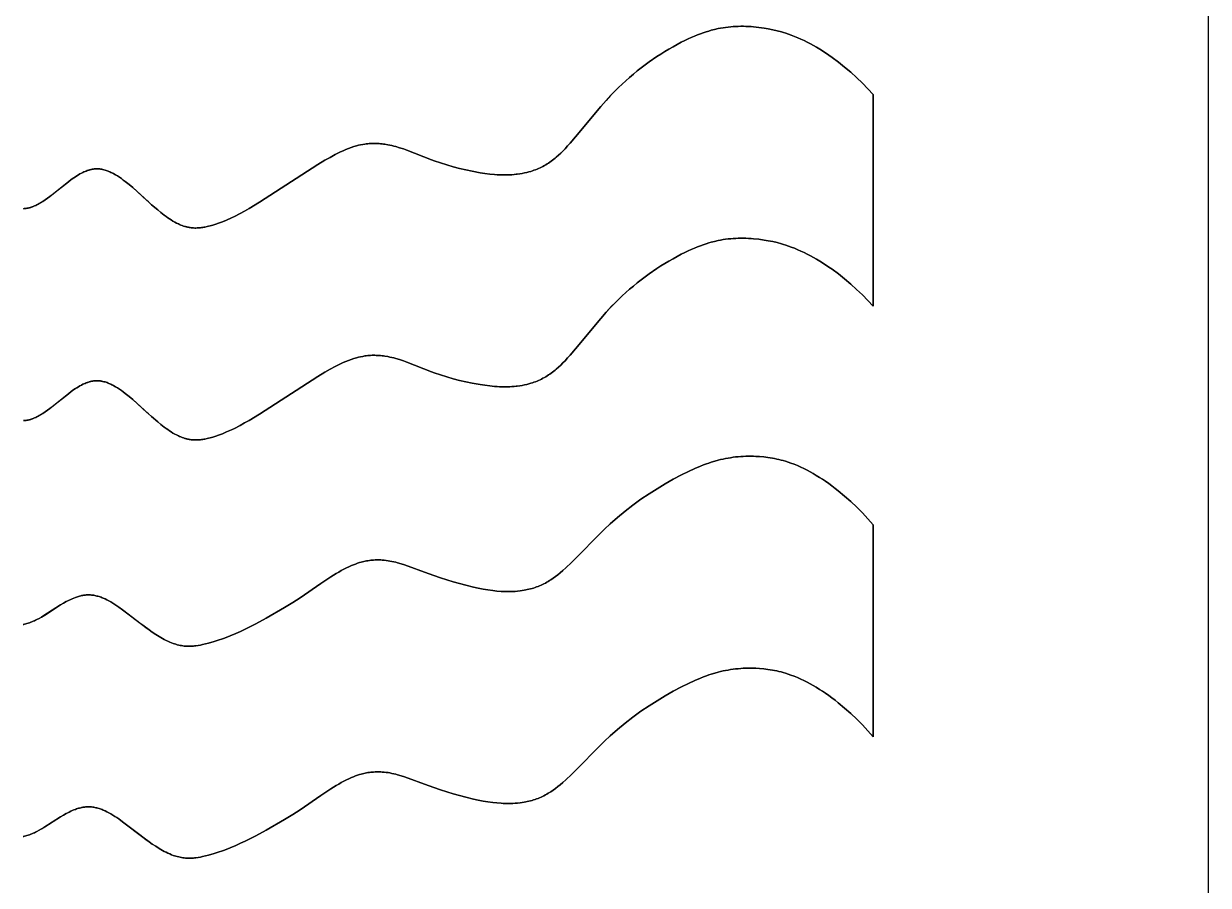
# Model space of a CAD drawing. Header units: feet. Extents: x 0 to 1.5, y 93.18 to 96.08.
# Drawn here: x 1.125 to 1.5, y 95.3725 to 95.6453 of the extents above; entities that cross this region are included whole.
import ezdxf

# ---------------------------------------------------------------- set-up
doc = ezdxf.new("R2010")
doc.units = ezdxf.units.FT
doc.header["$MEASUREMENT"] = 0
doc.layers.add('Default', color=7, linetype='Continuous', true_color=0x000000)

msp = doc.modelspace()

# ---------------------------------------------------------------- linework, layer by layer
at = {"layer": 'Default'}
msp.add_lwpolyline([(0, 96), (1.5, 96), (1.5, 93.33333), (0, 93.33333)], close=True, dxfattribs=at)
for points in [[(1.12491, 95.58672), (1.12512, 95.58673), (1.12533, 95.58675), (1.12555, 95.58677), (1.12576, 95.58679), (1.12597, 95.58683), (1.12618, 95.58686), (1.12639, 95.58691), (1.1266, 95.58695), (1.1268, 95.58701), (1.12701, 95.58706), (1.12721, 95.58712), (1.12742, 95.58719), (1.12762, 95.58726), (1.12782, 95.58733), (1.12802, 95.58741), (1.12841, 95.58757), (1.1288, 95.58774), (1.12918, 95.58793), (1.12956, 95.58812), (1.12994, 95.58833), (1.13031, 95.58854), (1.13067, 95.58876), (1.13103, 95.58898), (1.13178, 95.58948), (1.13253, 95.59), (1.13326, 95.59054), (1.13501, 95.59191), (1.13915, 95.59525), (1.14003, 95.59591), (1.14092, 95.59654), (1.14137, 95.59685), (1.14184, 95.59715), (1.14231, 95.59744), (1.14279, 95.59771), (1.14327, 95.59798), (1.14376, 95.59822), (1.14408, 95.59837), (1.14441, 95.59851), (1.14474, 95.59864), (1.14507, 95.59877), (1.14527, 95.59884), (1.14547, 95.5989), (1.14568, 95.59896), (1.14588, 95.59902), (1.14608, 95.59907), (1.14629, 95.59912), (1.14649, 95.59916), (1.1467, 95.5992), (1.14691, 95.59924), (1.14712, 95.59927), (1.14733, 95.59929), (1.14754, 95.59931), (1.14775, 95.59933), (1.14796, 95.59934), (1.14817, 95.59934), (1.14838, 95.59934), (1.14862, 95.59933), (1.14879, 95.59932), (1.14895, 95.5993), (1.14911, 95.59929), (1.14928, 95.59927), (1.14944, 95.59924), (1.1496, 95.59922), (1.14977, 95.59919), (1.14993, 95.59916), (1.15009, 95.59912), (1.15042, 95.59904), (1.15074, 95.59895), (1.15106, 95.59885), (1.15138, 95.59874), (1.15169, 95.59863), (1.152, 95.5985), (1.15231, 95.59836), (1.15262, 95.59822), (1.15292, 95.59808), (1.15322, 95.59792), (1.15352, 95.59776), (1.1541, 95.59743), (1.15466, 95.59708), (1.15529, 95.59667), (1.15592, 95.59624), (1.15654, 95.59579), (1.15715, 95.59532), (1.15835, 95.59436), (1.1595, 95.59338), (1.1645, 95.58887), (1.16452, 95.58885), (1.16548, 95.58799), (1.16742, 95.58631), (1.16845, 95.58547), (1.16951, 95.58465), (1.17005, 95.58425), (1.17059, 95.58387), (1.17114, 95.5835), (1.1717, 95.58314), (1.17226, 95.5828), (1.17282, 95.58248), (1.17339, 95.58217), (1.17396, 95.58189), (1.17437, 95.58171), (1.17478, 95.58154), (1.17519, 95.58138), (1.17561, 95.58123), (1.17604, 95.5811), (1.17625, 95.58103), (1.17647, 95.58098), (1.17668, 95.58092), (1.1769, 95.58087), (1.17712, 95.58083), (1.17734, 95.58078), (1.1777, 95.58073), (1.17806, 95.58068), (1.17842, 95.58064), (1.17878, 95.58062), (1.17914, 95.5806), (1.17951, 95.5806), (1.17987, 95.58061), (1.18023, 95.58062), (1.18059, 95.58064), (1.18095, 95.58068), (1.1813, 95.58072), (1.18166, 95.58077), (1.18202, 95.58082), (1.18238, 95.58089), (1.18309, 95.58103), (1.18354, 95.58114), (1.18399, 95.58125), (1.18489, 95.58151), (1.18578, 95.58179), (1.18666, 95.58209), (1.18796, 95.58258), (1.18925, 95.58312), (1.19079, 95.58382), (1.1917, 95.58426), (1.19349, 95.58518), (1.19492, 95.58597), (1.19634, 95.58678), (1.19968, 95.5888), (1.21816, 95.60069), (1.22036, 95.60203), (1.22198, 95.60297), (1.22362, 95.60386), (1.22446, 95.60428), (1.22531, 95.6047), (1.22616, 95.60509), (1.22702, 95.60546), (1.22784, 95.60579), (1.22866, 95.60609), (1.2295, 95.60637), (1.22991, 95.6065), (1.23034, 95.60662), (1.23099, 95.60679), (1.23165, 95.60695), (1.23232, 95.60708), (1.23299, 95.60719), (1.23345, 95.60725), (1.2339, 95.6073), (1.23436, 95.60734), (1.23482, 95.60737), (1.23527, 95.60739), (1.23572, 95.6074), (1.23618, 95.6074), (1.23663, 95.60739), (1.23708, 95.60737), (1.23754, 95.60734), (1.23799, 95.6073), (1.23844, 95.60725), (1.23889, 95.6072), (1.23935, 95.60713), (1.24026, 95.60698), (1.24028, 95.60697), (1.24091, 95.60685), (1.24153, 95.60671), (1.24215, 95.60656), (1.24277, 95.6064), (1.244, 95.60604), (1.24522, 95.60564), (1.24633, 95.60524), (1.25411, 95.60219), (1.25493, 95.6019), (1.25692, 95.60122), (1.25893, 95.60059), (1.26096, 95.6), (1.26299, 95.59947), (1.26498, 95.599), (1.26699, 95.59857), (1.26949, 95.59812), (1.27101, 95.59789), (1.27255, 95.5977), (1.27408, 95.59755), (1.27485, 95.59749), (1.27562, 95.59745), (1.27693, 95.59741), (1.27759, 95.59741), (1.27825, 95.59742), (1.27891, 95.59745), (1.27957, 95.59748), (1.28022, 95.59753), (1.28087, 95.5976), (1.28125, 95.59764), (1.28201, 95.59775), (1.28276, 95.59787), (1.2835, 95.59802), (1.28425, 95.59819), (1.28488, 95.59836), (1.2855, 95.59854), (1.28602, 95.5987), (1.28652, 95.59887), (1.28701, 95.59905), (1.2875, 95.59924), (1.28798, 95.59944), (1.28845, 95.59965), (1.28892, 95.59988), (1.28938, 95.60011), (1.28983, 95.60036), (1.29027, 95.60062), (1.29072, 95.60089), (1.29115, 95.60117), (1.29159, 95.60146), (1.29202, 95.60177), (1.29244, 95.60209), (1.29286, 95.60242), (1.29323, 95.60272), (1.2936, 95.60303), (1.29431, 95.60366), (1.295, 95.60431), (1.29567, 95.60498), (1.29636, 95.60569), (1.29717, 95.60657), (1.29799, 95.60749), (1.29964, 95.60942), (1.30766, 95.6191), (1.30935, 95.62101), (1.31112, 95.62292), (1.31219, 95.62402), (1.31328, 95.62509), (1.31442, 95.62618), (1.31559, 95.62724), (1.31679, 95.62829), (1.318, 95.62932), (1.31923, 95.63032), (1.32048, 95.6313), (1.32175, 95.63225), (1.32302, 95.63318), (1.32547, 95.63487), (1.32672, 95.63568), (1.32799, 95.63648), (1.32927, 95.63725), (1.33056, 95.638), (1.33187, 95.63872), (1.33318, 95.63941), (1.33426, 95.63995), (1.33535, 95.64047), (1.33634, 95.64093), (1.33734, 95.64136), (1.33827, 95.64174), (1.3392, 95.6421), (1.34013, 95.64244), (1.34108, 95.64275), (1.34184, 95.64298), (1.3426, 95.6432), (1.3437, 95.64348), (1.3448, 95.64373), (1.3456, 95.64388), (1.34641, 95.64402), (1.34721, 95.64414), (1.34801, 95.64424), (1.34881, 95.64432), (1.34962, 95.64438), (1.35042, 95.64443), (1.35122, 95.64446), (1.35202, 95.64448), (1.35283, 95.64447), (1.35363, 95.64445), (1.35444, 95.64442), (1.35525, 95.64437), (1.35605, 95.64431), (1.35768, 95.64414), (1.35936, 95.64391), (1.36068, 95.64368), (1.3621, 95.6434), (1.3635, 95.64307), (1.36488, 95.6427), (1.36557, 95.6425), (1.36626, 95.64228), (1.36711, 95.64199), (1.36796, 95.64168), (1.36899, 95.64128), (1.37002, 95.64085), (1.37104, 95.6404), (1.37204, 95.63993), (1.37304, 95.63944), (1.37403, 95.63892), (1.375, 95.63839), (1.37596, 95.63784), (1.37702, 95.63721), (1.37884, 95.63605), (1.37986, 95.63536), (1.38088, 95.63464), (1.38289, 95.63315), (1.38486, 95.63158), (1.38679, 95.62994), (1.38867, 95.62824), (1.39049, 95.6265), (1.39226, 95.62472), (1.39395, 95.62292)], [(1.39395, 95.62292), (1.39226, 95.62472), (1.39049, 95.6265), (1.38867, 95.62824), (1.38679, 95.62994), (1.38486, 95.63158), (1.38289, 95.63315), (1.38088, 95.63464), (1.37986, 95.63536), (1.37884, 95.63605), (1.37702, 95.63721), (1.37596, 95.63784), (1.375, 95.63839), (1.37403, 95.63892), (1.37304, 95.63944), (1.37204, 95.63993), (1.37104, 95.6404), (1.37002, 95.64085), (1.36899, 95.64128), (1.36796, 95.64168), (1.36711, 95.64199), (1.36626, 95.64228), (1.36557, 95.6425), (1.36488, 95.6427), (1.3635, 95.64307), (1.3621, 95.6434), (1.36068, 95.64368), (1.35936, 95.64391), (1.35768, 95.64414), (1.35605, 95.64431), (1.35525, 95.64437), (1.35444, 95.64442), (1.35363, 95.64445), (1.35283, 95.64447), (1.35202, 95.64448), (1.35122, 95.64446), (1.35042, 95.64443), (1.34962, 95.64438), (1.34881, 95.64432), (1.34801, 95.64424), (1.34721, 95.64414), (1.34641, 95.64402), (1.3456, 95.64388), (1.3448, 95.64373), (1.3437, 95.64348), (1.3426, 95.6432), (1.34184, 95.64298), (1.34108, 95.64275), (1.34013, 95.64244), (1.3392, 95.6421), (1.33827, 95.64174), (1.33734, 95.64136), (1.33634, 95.64093), (1.33535, 95.64047), (1.33426, 95.63995), (1.33318, 95.63941), (1.33187, 95.63872), (1.33056, 95.638), (1.32927, 95.63725), (1.32799, 95.63648), (1.32672, 95.63568), (1.32547, 95.63487), (1.32302, 95.63318), (1.32175, 95.63225), (1.32048, 95.6313), (1.31923, 95.63032), (1.318, 95.62932), (1.31679, 95.62829), (1.31559, 95.62724), (1.31442, 95.62618), (1.31328, 95.62509), (1.31219, 95.62402), (1.31077, 95.62254), (1.30935, 95.62101), (1.30766, 95.6191), (1.29964, 95.60942), (1.29799, 95.60749), (1.29717, 95.60657), (1.29636, 95.60569), (1.29567, 95.60498), (1.295, 95.60431), (1.29431, 95.60366), (1.2936, 95.60303), (1.29323, 95.60272), (1.29286, 95.60242), (1.29244, 95.60209), (1.29202, 95.60177), (1.29159, 95.60146), (1.29115, 95.60117), (1.29072, 95.60089), (1.29027, 95.60062), (1.28983, 95.60036), (1.28938, 95.60011), (1.28892, 95.59988), (1.28845, 95.59965), (1.28798, 95.59944), (1.2875, 95.59924), (1.28701, 95.59905), (1.28652, 95.59887), (1.28602, 95.5987), (1.2855, 95.59854), (1.28488, 95.59836), (1.28425, 95.59819), (1.2835, 95.59802), (1.28276, 95.59787), (1.28201, 95.59775), (1.28125, 95.59764), (1.28087, 95.5976), (1.28022, 95.59753), (1.27957, 95.59748), (1.27891, 95.59745), (1.27825, 95.59742), (1.27759, 95.59741), (1.27693, 95.59741), (1.27562, 95.59745), (1.27485, 95.59749), (1.27408, 95.59755), (1.27255, 95.5977), (1.27101, 95.59789), (1.26949, 95.59812), (1.26699, 95.59857), (1.26498, 95.599), (1.26299, 95.59947), (1.26096, 95.6), (1.25893, 95.60059), (1.25692, 95.60122), (1.25493, 95.6019), (1.25411, 95.60219), (1.24633, 95.60524), (1.24522, 95.60564), (1.244, 95.60604), (1.24277, 95.6064), (1.24215, 95.60656), (1.24153, 95.60671), (1.24091, 95.60685), (1.24028, 95.60697), (1.24026, 95.60698), (1.23935, 95.60713), (1.23889, 95.6072), (1.23844, 95.60725), (1.23799, 95.6073), (1.23754, 95.60734), (1.23708, 95.60737), (1.23663, 95.60739), (1.23618, 95.6074), (1.23572, 95.6074), (1.23527, 95.60739), (1.23482, 95.60737), (1.23436, 95.60734), (1.2339, 95.6073), (1.23345, 95.60725), (1.23299, 95.60719), (1.23232, 95.60708), (1.23165, 95.60695), (1.23099, 95.60679), (1.23034, 95.60662), (1.22991, 95.6065), (1.2295, 95.60637), (1.22866, 95.60609), (1.22784, 95.60579), (1.22702, 95.60546), (1.22616, 95.60509), (1.22531, 95.6047), (1.22446, 95.60428), (1.22362, 95.60386), (1.22198, 95.60297), (1.22036, 95.60203), (1.21816, 95.60069), (1.19968, 95.5888), (1.19634, 95.58678), (1.19492, 95.58597), (1.19349, 95.58518), (1.1917, 95.58426), (1.19079, 95.58382), (1.18925, 95.58312), (1.18796, 95.58258), (1.18666, 95.58209), (1.18578, 95.58179), (1.18489, 95.58151), (1.18399, 95.58125), (1.18354, 95.58114), (1.18309, 95.58103), (1.18238, 95.58089), (1.18202, 95.58082), (1.18166, 95.58077), (1.1813, 95.58072), (1.18095, 95.58068), (1.18059, 95.58064), (1.18023, 95.58062), (1.17987, 95.58061), (1.17951, 95.5806), (1.17914, 95.5806), (1.17878, 95.58062), (1.17842, 95.58064), (1.17806, 95.58068), (1.1777, 95.58073), (1.17734, 95.58078), (1.17712, 95.58083), (1.1769, 95.58087), (1.17668, 95.58092), (1.17647, 95.58098), (1.17625, 95.58103), (1.17604, 95.5811), (1.17561, 95.58123), (1.17519, 95.58138), (1.17478, 95.58154), (1.17437, 95.58171), (1.17396, 95.58189), (1.17339, 95.58217), (1.17282, 95.58248), (1.17226, 95.5828), (1.1717, 95.58314), (1.17114, 95.5835), (1.17059, 95.58387), (1.17005, 95.58425), (1.16951, 95.58465), (1.16845, 95.58547), (1.16742, 95.58631), (1.16548, 95.58799), (1.16452, 95.58885), (1.1645, 95.58887), (1.16403, 95.5893), (1.1595, 95.59338), (1.15835, 95.59436), (1.15715, 95.59532), (1.15654, 95.59579), (1.15592, 95.59624), (1.15529, 95.59667), (1.15466, 95.59708), (1.1541, 95.59743), (1.15352, 95.59776), (1.15322, 95.59792), (1.15292, 95.59808), (1.15262, 95.59822), (1.15231, 95.59836), (1.152, 95.5985), (1.15169, 95.59863), (1.15138, 95.59874), (1.15106, 95.59885), (1.15074, 95.59895), (1.15042, 95.59904), (1.15009, 95.59912), (1.14993, 95.59916), (1.14977, 95.59919), (1.1496, 95.59922), (1.14944, 95.59924), (1.14928, 95.59927), (1.14911, 95.59929), (1.14895, 95.5993), (1.14879, 95.59932), (1.14862, 95.59933), (1.14838, 95.59934), (1.14817, 95.59934), (1.14796, 95.59934), (1.14775, 95.59933), (1.14754, 95.59931), (1.14733, 95.59929), (1.14712, 95.59927), (1.14691, 95.59924), (1.1467, 95.5992), (1.14649, 95.59916), (1.14629, 95.59912), (1.14608, 95.59907), (1.14588, 95.59902), (1.14568, 95.59896), (1.14547, 95.5989), (1.14527, 95.59884), (1.14507, 95.59877), (1.14474, 95.59864), (1.14441, 95.59851), (1.14408, 95.59837), (1.14376, 95.59822), (1.14327, 95.59798), (1.14279, 95.59771), (1.14231, 95.59744), (1.14184, 95.59715), (1.14137, 95.59685), (1.14092, 95.59654), (1.14003, 95.59591), (1.13915, 95.59525), (1.13397, 95.59108), (1.13326, 95.59054), (1.13253, 95.59), (1.13178, 95.58948), (1.13103, 95.58898), (1.13067, 95.58876), (1.13031, 95.58854), (1.12994, 95.58833), (1.12956, 95.58812), (1.12918, 95.58793), (1.1288, 95.58774), (1.12841, 95.58757), (1.12802, 95.58741), (1.12782, 95.58733), (1.12762, 95.58726), (1.12742, 95.58719), (1.12721, 95.58712), (1.12701, 95.58706), (1.1268, 95.58701), (1.1266, 95.58695), (1.12639, 95.58691), (1.12618, 95.58686), (1.12597, 95.58683), (1.12576, 95.58679), (1.12555, 95.58677), (1.12533, 95.58675), (1.12512, 95.58673), (1.12491, 95.58672)], [(1.39395, 95.5558), (1.39395, 95.62292)], [(1.39395, 95.62292), (1.39395, 95.5558)], [(1.12491, 95.51961), (1.12512, 95.51962), (1.12533, 95.51963), (1.12555, 95.51965), (1.12576, 95.51968), (1.12597, 95.51971), (1.12618, 95.51975), (1.12639, 95.51979), (1.1266, 95.51984), (1.1268, 95.51989), (1.12701, 95.51995), (1.12721, 95.52001), (1.12742, 95.52008), (1.12762, 95.52015), (1.12782, 95.52022), (1.12802, 95.5203), (1.12841, 95.52046), (1.1288, 95.52063), (1.12918, 95.52082), (1.12956, 95.52101), (1.12994, 95.52122), (1.13031, 95.52143), (1.13067, 95.52165), (1.13103, 95.52187), (1.13178, 95.52237), (1.13253, 95.52289), (1.13326, 95.52343), (1.13501, 95.5248), (1.13915, 95.52814), (1.14003, 95.52879), (1.14092, 95.52943), (1.14137, 95.52974), (1.14184, 95.53004), (1.14231, 95.53033), (1.14279, 95.5306), (1.14327, 95.53086), (1.14376, 95.53111), (1.14408, 95.53126), (1.14441, 95.5314), (1.14474, 95.53153), (1.14507, 95.53165), (1.14527, 95.53172), (1.14547, 95.53179), (1.14568, 95.53185), (1.14588, 95.53191), (1.14608, 95.53196), (1.14629, 95.53201), (1.14649, 95.53205), (1.1467, 95.53209), (1.14691, 95.53213), (1.14712, 95.53216), (1.14733, 95.53218), (1.14754, 95.5322), (1.14775, 95.53221), (1.14796, 95.53222), (1.14817, 95.53223), (1.14838, 95.53223), (1.14862, 95.53222), (1.14879, 95.53221), (1.14895, 95.53219), (1.14911, 95.53218), (1.14928, 95.53216), (1.14944, 95.53213), (1.1496, 95.53211), (1.14977, 95.53208), (1.14993, 95.53204), (1.15009, 95.53201), (1.15042, 95.53193), (1.15074, 95.53184), (1.15106, 95.53174), (1.15138, 95.53163), (1.15169, 95.53151), (1.152, 95.53139), (1.15231, 95.53125), (1.15262, 95.53111), (1.15292, 95.53096), (1.15322, 95.53081), (1.15352, 95.53065), (1.1541, 95.53032), (1.15466, 95.52997), (1.15529, 95.52956), (1.15592, 95.52913), (1.15654, 95.52867), (1.15715, 95.52821), (1.15835, 95.52724), (1.1595, 95.52627), (1.1645, 95.52176), (1.16452, 95.52174), (1.16548, 95.52088), (1.16742, 95.5192), (1.16845, 95.51836), (1.16951, 95.51754), (1.17005, 95.51714), (1.17059, 95.51676), (1.17114, 95.51638), (1.1717, 95.51603), (1.17226, 95.51568), (1.17282, 95.51536), (1.17339, 95.51506), (1.17396, 95.51478), (1.17437, 95.5146), (1.17478, 95.51443), (1.17519, 95.51427), (1.17561, 95.51412), (1.17604, 95.51398), (1.17625, 95.51392), (1.17647, 95.51386), (1.17668, 95.51381), (1.1769, 95.51376), (1.17712, 95.51371), (1.17734, 95.51367), (1.1777, 95.51361), (1.17806, 95.51357), (1.17842, 95.51353), (1.17878, 95.51351), (1.17914, 95.51349), (1.17951, 95.51349), (1.17987, 95.51349), (1.18023, 95.51351), (1.18059, 95.51353), (1.18095, 95.51357), (1.1813, 95.51361), (1.18166, 95.51366), (1.18202, 95.51371), (1.18238, 95.51377), (1.18309, 95.51392), (1.18354, 95.51403), (1.18399, 95.51414), (1.18489, 95.51439), (1.18578, 95.51468), (1.18666, 95.51498), (1.18796, 95.51547), (1.18925, 95.51601), (1.19079, 95.5167), (1.1917, 95.51714), (1.19349, 95.51807), (1.19492, 95.51886), (1.19634, 95.51967), (1.19968, 95.52169), (1.21816, 95.53358), (1.22036, 95.53492), (1.22198, 95.53585), (1.22362, 95.53674), (1.22446, 95.53717), (1.22531, 95.53758), (1.22616, 95.53798), (1.22702, 95.53835), (1.22784, 95.53867), (1.22866, 95.53898), (1.2295, 95.53926), (1.22991, 95.53939), (1.23034, 95.53951), (1.23099, 95.53968), (1.23165, 95.53983), (1.23232, 95.53996), (1.23299, 95.54007), (1.23345, 95.54013), (1.2339, 95.54019), (1.23436, 95.54023), (1.23482, 95.54026), (1.23527, 95.54028), (1.23572, 95.54028), (1.23618, 95.54028), (1.23663, 95.54027), (1.23708, 95.54025), (1.23754, 95.54023), (1.23799, 95.54019), (1.23844, 95.54014), (1.23889, 95.54008), (1.23935, 95.54002), (1.24026, 95.53987), (1.24028, 95.53986), (1.24091, 95.53974), (1.24153, 95.5396), (1.24215, 95.53945), (1.24277, 95.53928), (1.244, 95.53892), (1.24522, 95.53853), (1.24633, 95.53813), (1.25411, 95.53508), (1.25493, 95.53478), (1.25692, 95.53411), (1.25893, 95.53347), (1.26096, 95.53289), (1.26299, 95.53236), (1.26498, 95.53189), (1.26699, 95.53146), (1.26949, 95.53101), (1.27101, 95.53078), (1.27255, 95.53058), (1.27408, 95.53044), (1.27485, 95.53038), (1.27562, 95.53034), (1.27693, 95.5303), (1.27759, 95.5303), (1.27825, 95.53031), (1.27891, 95.53033), (1.27957, 95.53037), (1.28022, 95.53042), (1.28087, 95.53049), (1.28125, 95.53053), (1.28201, 95.53064), (1.28276, 95.53076), (1.2835, 95.53091), (1.28425, 95.53108), (1.28488, 95.53124), (1.2855, 95.53142), (1.28602, 95.53158), (1.28652, 95.53175), (1.28701, 95.53194), (1.2875, 95.53213), (1.28798, 95.53233), (1.28845, 95.53254), (1.28892, 95.53277), (1.28938, 95.533), (1.28983, 95.53325), (1.29027, 95.5335), (1.29072, 95.53377), (1.29115, 95.53406), (1.29159, 95.53435), (1.29202, 95.53466), (1.29244, 95.53497), (1.29286, 95.53531), (1.29323, 95.53561), (1.2936, 95.53591), (1.29431, 95.53655), (1.295, 95.5372), (1.29567, 95.53787), (1.29636, 95.53858), (1.29717, 95.53945), (1.29799, 95.54038), (1.29964, 95.54231), (1.30766, 95.55199), (1.30935, 95.5539), (1.31112, 95.5558), (1.31219, 95.5569), (1.31328, 95.55798), (1.31442, 95.55907), (1.31559, 95.56013), (1.31679, 95.56118), (1.318, 95.5622), (1.31923, 95.56321), (1.32048, 95.56419), (1.32175, 95.56514), (1.32302, 95.56607), (1.32547, 95.56775), (1.32672, 95.56857), (1.32799, 95.56936), (1.32927, 95.57014), (1.33056, 95.57088), (1.33187, 95.5716), (1.33318, 95.57229), (1.33426, 95.57284), (1.33535, 95.57336), (1.33634, 95.57382), (1.33734, 95.57425), (1.33827, 95.57463), (1.3392, 95.57499), (1.34013, 95.57532), (1.34108, 95.57564), (1.34184, 95.57587), (1.3426, 95.57609), (1.3437, 95.57637), (1.3448, 95.57661), (1.3456, 95.57677), (1.34641, 95.57691), (1.34721, 95.57703), (1.34801, 95.57713), (1.34881, 95.57721), (1.34962, 95.57727), (1.35042, 95.57732), (1.35122, 95.57735), (1.35202, 95.57736), (1.35283, 95.57736), (1.35363, 95.57734), (1.35444, 95.57731), (1.35525, 95.57726), (1.35605, 95.5772), (1.35768, 95.57703), (1.35936, 95.5768), (1.36068, 95.57657), (1.3621, 95.57629), (1.3635, 95.57596), (1.36488, 95.57559), (1.36557, 95.57538), (1.36626, 95.57516), (1.36711, 95.57488), (1.36796, 95.57457), (1.36899, 95.57417), (1.37002, 95.57374), (1.37104, 95.57329), (1.37204, 95.57282), (1.37304, 95.57233), (1.37403, 95.57181), (1.375, 95.57128), (1.37596, 95.57073), (1.37702, 95.5701), (1.37884, 95.56894), (1.37986, 95.56824), (1.38088, 95.56753), (1.38289, 95.56604), (1.38486, 95.56446), (1.38679, 95.56283), (1.38867, 95.56113), (1.39049, 95.55939), (1.39226, 95.55761), (1.39395, 95.5558)], [(1.39395, 95.5558), (1.39226, 95.55761), (1.39049, 95.55939), (1.38867, 95.56113), (1.38679, 95.56283), (1.38486, 95.56446), (1.38289, 95.56604), (1.38088, 95.56753), (1.37986, 95.56824), (1.37884, 95.56894), (1.37702, 95.5701), (1.37596, 95.57073), (1.375, 95.57128), (1.37403, 95.57181), (1.37304, 95.57233), (1.37204, 95.57282), (1.37104, 95.57329), (1.37002, 95.57374), (1.36899, 95.57417), (1.36796, 95.57457), (1.36711, 95.57488), (1.36626, 95.57516), (1.36557, 95.57538), (1.36488, 95.57559), (1.3635, 95.57596), (1.3621, 95.57629), (1.36068, 95.57657), (1.35936, 95.5768), (1.35768, 95.57703), (1.35605, 95.5772), (1.35525, 95.57726), (1.35444, 95.57731), (1.35363, 95.57734), (1.35283, 95.57736), (1.35202, 95.57736), (1.35122, 95.57735), (1.35042, 95.57732), (1.34962, 95.57727), (1.34881, 95.57721), (1.34801, 95.57713), (1.34721, 95.57703), (1.34641, 95.57691), (1.3456, 95.57677), (1.3448, 95.57661), (1.3437, 95.57637), (1.3426, 95.57609), (1.34184, 95.57587), (1.34108, 95.57564), (1.34013, 95.57532), (1.3392, 95.57499), (1.33827, 95.57463), (1.33734, 95.57425), (1.33634, 95.57382), (1.33535, 95.57336), (1.33426, 95.57284), (1.33318, 95.57229), (1.33187, 95.5716), (1.33056, 95.57088), (1.32927, 95.57014), (1.32799, 95.56936), (1.32672, 95.56857), (1.32547, 95.56775), (1.32302, 95.56607), (1.32175, 95.56514), (1.32048, 95.56419), (1.31923, 95.56321), (1.318, 95.5622), (1.31679, 95.56118), (1.31559, 95.56013), (1.31442, 95.55907), (1.31328, 95.55798), (1.31219, 95.5569), (1.31077, 95.55543), (1.30935, 95.5539), (1.30766, 95.55199), (1.29964, 95.54231), (1.29799, 95.54038), (1.29717, 95.53945), (1.29636, 95.53858), (1.29567, 95.53787), (1.295, 95.5372), (1.29431, 95.53655), (1.2936, 95.53591), (1.29323, 95.53561), (1.29286, 95.53531), (1.29244, 95.53497), (1.29202, 95.53466), (1.29159, 95.53435), (1.29115, 95.53406), (1.29072, 95.53377), (1.29027, 95.5335), (1.28983, 95.53325), (1.28938, 95.533), (1.28892, 95.53277), (1.28845, 95.53254), (1.28798, 95.53233), (1.2875, 95.53213), (1.28701, 95.53194), (1.28652, 95.53175), (1.28602, 95.53158), (1.2855, 95.53142), (1.28488, 95.53124), (1.28425, 95.53108), (1.2835, 95.53091), (1.28276, 95.53076), (1.28201, 95.53064), (1.28125, 95.53053), (1.28087, 95.53049), (1.28022, 95.53042), (1.27957, 95.53037), (1.27891, 95.53033), (1.27825, 95.53031), (1.27759, 95.5303), (1.27693, 95.5303), (1.27562, 95.53034), (1.27485, 95.53038), (1.27408, 95.53044), (1.27255, 95.53058), (1.27101, 95.53078), (1.26949, 95.53101), (1.26699, 95.53146), (1.26498, 95.53189), (1.26299, 95.53236), (1.26096, 95.53289), (1.25893, 95.53347), (1.25692, 95.53411), (1.25493, 95.53478), (1.25411, 95.53508), (1.24633, 95.53813), (1.24522, 95.53853), (1.244, 95.53892), (1.24277, 95.53928), (1.24215, 95.53945), (1.24153, 95.5396), (1.24091, 95.53974), (1.24028, 95.53986), (1.24026, 95.53987), (1.23935, 95.54002), (1.23889, 95.54008), (1.23844, 95.54014), (1.23799, 95.54019), (1.23754, 95.54023), (1.23708, 95.54025), (1.23663, 95.54027), (1.23618, 95.54028), (1.23572, 95.54028), (1.23527, 95.54028), (1.23482, 95.54026), (1.23436, 95.54023), (1.2339, 95.54019), (1.23345, 95.54013), (1.23299, 95.54007), (1.23232, 95.53996), (1.23165, 95.53983), (1.23099, 95.53968), (1.23034, 95.53951), (1.22991, 95.53939), (1.2295, 95.53926), (1.22866, 95.53898), (1.22784, 95.53867), (1.22702, 95.53835), (1.22616, 95.53798), (1.22531, 95.53758), (1.22446, 95.53717), (1.22362, 95.53674), (1.22198, 95.53585), (1.22036, 95.53492), (1.21816, 95.53358), (1.19968, 95.52169), (1.19634, 95.51967), (1.19492, 95.51886), (1.19349, 95.51807), (1.1917, 95.51714), (1.19079, 95.5167), (1.18925, 95.51601), (1.18796, 95.51547), (1.18666, 95.51498), (1.18578, 95.51468), (1.18489, 95.51439), (1.18399, 95.51414), (1.18354, 95.51403), (1.18309, 95.51392), (1.18238, 95.51377), (1.18202, 95.51371), (1.18166, 95.51366), (1.1813, 95.51361), (1.18095, 95.51357), (1.18059, 95.51353), (1.18023, 95.51351), (1.17987, 95.51349), (1.17951, 95.51349), (1.17914, 95.51349), (1.17878, 95.51351), (1.17842, 95.51353), (1.17806, 95.51357), (1.1777, 95.51361), (1.17734, 95.51367), (1.17712, 95.51371), (1.1769, 95.51376), (1.17668, 95.51381), (1.17647, 95.51386), (1.17625, 95.51392), (1.17604, 95.51398), (1.17561, 95.51412), (1.17519, 95.51427), (1.17478, 95.51443), (1.17437, 95.5146), (1.17396, 95.51478), (1.17339, 95.51506), (1.17282, 95.51536), (1.17226, 95.51568), (1.1717, 95.51603), (1.17114, 95.51638), (1.17059, 95.51676), (1.17005, 95.51714), (1.16951, 95.51754), (1.16845, 95.51836), (1.16742, 95.5192), (1.16548, 95.52088), (1.16452, 95.52174), (1.1645, 95.52176), (1.16403, 95.52219), (1.1595, 95.52627), (1.15835, 95.52724), (1.15715, 95.52821), (1.15654, 95.52867), (1.15592, 95.52913), (1.15529, 95.52956), (1.15466, 95.52997), (1.1541, 95.53032), (1.15352, 95.53065), (1.15322, 95.53081), (1.15292, 95.53096), (1.15262, 95.53111), (1.15231, 95.53125), (1.152, 95.53139), (1.15169, 95.53151), (1.15138, 95.53163), (1.15106, 95.53174), (1.15074, 95.53184), (1.15042, 95.53193), (1.15009, 95.53201), (1.14993, 95.53204), (1.14977, 95.53208), (1.1496, 95.53211), (1.14944, 95.53213), (1.14928, 95.53216), (1.14911, 95.53218), (1.14895, 95.53219), (1.14879, 95.53221), (1.14862, 95.53222), (1.14838, 95.53223), (1.14817, 95.53223), (1.14796, 95.53222), (1.14775, 95.53221), (1.14754, 95.5322), (1.14733, 95.53218), (1.14712, 95.53216), (1.14691, 95.53213), (1.1467, 95.53209), (1.14649, 95.53205), (1.14629, 95.53201), (1.14608, 95.53196), (1.14588, 95.53191), (1.14568, 95.53185), (1.14547, 95.53179), (1.14527, 95.53172), (1.14507, 95.53165), (1.14474, 95.53153), (1.14441, 95.5314), (1.14408, 95.53126), (1.14376, 95.53111), (1.14327, 95.53086), (1.14279, 95.5306), (1.14231, 95.53033), (1.14184, 95.53004), (1.14137, 95.52974), (1.14092, 95.52943), (1.14003, 95.52879), (1.13915, 95.52814), (1.13397, 95.52397), (1.13326, 95.52343), (1.13253, 95.52289), (1.13178, 95.52237), (1.13103, 95.52187), (1.13067, 95.52165), (1.13031, 95.52143), (1.12994, 95.52122), (1.12956, 95.52101), (1.12918, 95.52082), (1.1288, 95.52063), (1.12841, 95.52046), (1.12802, 95.5203), (1.12782, 95.52022), (1.12762, 95.52015), (1.12742, 95.52008), (1.12721, 95.52001), (1.12701, 95.51995), (1.1268, 95.51989), (1.1266, 95.51984), (1.12639, 95.51979), (1.12618, 95.51975), (1.12597, 95.51971), (1.12576, 95.51968), (1.12555, 95.51965), (1.12533, 95.51963), (1.12512, 95.51962), (1.12491, 95.51961)], [(1.12481, 95.45503), (1.12502, 95.45507), (1.12523, 95.45511), (1.12563, 95.45521), (1.12604, 95.45532), (1.12643, 95.45545), (1.12683, 95.45558), (1.12722, 95.45573), (1.12761, 95.45588), (1.128, 95.45605), (1.12838, 95.45622), (1.12876, 95.4564), (1.12914, 95.45659), (1.12989, 95.45699), (1.13064, 95.4574), (1.13169, 95.45803), (1.13668, 95.46122), (1.13757, 95.46176), (1.13849, 95.46228), (1.13895, 95.46253), (1.13942, 95.46277), (1.1399, 95.463), (1.14038, 95.46322), (1.14086, 95.46342), (1.14135, 95.46361), (1.14168, 95.46373), (1.14202, 95.46384), (1.14235, 95.46394), (1.14269, 95.46404), (1.14311, 95.46414), (1.14332, 95.46419), (1.14353, 95.46423), (1.14374, 95.46427), (1.14395, 95.4643), (1.14417, 95.46433), (1.14438, 95.46436), (1.14459, 95.46438), (1.14481, 95.4644), (1.14502, 95.46441), (1.14523, 95.46442), (1.14545, 95.46442), (1.14566, 95.46442), (1.14588, 95.46441), (1.14617, 95.4644), (1.14651, 95.46437), (1.14685, 95.46433), (1.14718, 95.46428), (1.14752, 95.46421), (1.14785, 95.46414), (1.14818, 95.46406), (1.14851, 95.46397), (1.14884, 95.46387), (1.14916, 95.46376), (1.14948, 95.46365), (1.14981, 95.46352), (1.15012, 95.46339), (1.15044, 95.46326), (1.15075, 95.46312), (1.15137, 95.46282), (1.15198, 95.4625), (1.15257, 95.46217), (1.1532, 95.4618), (1.15384, 95.46141), (1.15446, 95.461), (1.15509, 95.46058), (1.15631, 95.45971), (1.16271, 95.45482), (1.16273, 95.4548), (1.16371, 95.45407), (1.1647, 95.45334), (1.16572, 95.45262), (1.16678, 95.45192), (1.16785, 95.45124), (1.1684, 95.45092), (1.16896, 95.4506), (1.16951, 95.4503), (1.17008, 95.45002), (1.17064, 95.44975), (1.17121, 95.44949), (1.17179, 95.44926), (1.17236, 95.44904), (1.17278, 95.4489), (1.17321, 95.44877), (1.17363, 95.44864), (1.17406, 95.44853), (1.17449, 95.44844), (1.17492, 95.44835), (1.17536, 95.44828), (1.1758, 95.44823), (1.17617, 95.44819), (1.17653, 95.44817), (1.1769, 95.44815), (1.17727, 95.44815), (1.17764, 95.44815), (1.178, 95.44816), (1.17837, 95.44818), (1.17874, 95.44821), (1.1791, 95.44824), (1.17947, 95.44828), (1.18019, 95.44839), (1.18092, 95.44851), (1.18164, 95.44866), (1.18255, 95.44887), (1.18346, 95.4491), (1.18526, 95.44962), (1.18659, 95.45005), (1.1879, 95.4505), (1.18853, 95.45073), (1.19038, 95.45145), (1.1922, 95.45222), (1.19365, 95.45287), (1.1951, 95.45355), (1.19847, 95.45525), (1.20179, 95.45704), (1.2076, 95.46039), (1.21017, 95.46199), (1.21248, 95.46351), (1.21905, 95.46803), (1.22224, 95.47013), (1.22388, 95.47114), (1.22471, 95.47163), (1.22555, 95.4721), (1.22634, 95.47253), (1.22714, 95.47294), (1.22795, 95.47333), (1.22877, 95.47369), (1.2294, 95.47396), (1.23005, 95.4742), (1.2307, 95.47443), (1.23135, 95.47464), (1.23179, 95.47477), (1.23223, 95.47488), (1.23267, 95.47499), (1.23311, 95.47508), (1.23355, 95.47517), (1.23399, 95.47525), (1.23443, 95.47531), (1.23487, 95.47537), (1.23532, 95.47541), (1.23576, 95.47545), (1.23621, 95.47547), (1.23666, 95.47549), (1.2371, 95.47549), (1.23756, 95.47549), (1.23801, 95.47547), (1.23847, 95.47545), (1.23849, 95.47544), (1.23911, 95.47539), (1.23973, 95.47533), (1.24034, 95.47524), (1.24095, 95.47514), (1.24155, 95.47503), (1.24216, 95.4749), (1.24276, 95.47475), (1.24336, 95.4746), (1.24448, 95.47427), (1.2456, 95.47391), (1.25299, 95.47116), (1.25696, 95.46979), (1.26097, 95.46855), (1.26295, 95.46799), (1.26493, 95.46746), (1.26741, 95.46687), (1.26891, 95.46654), (1.27043, 95.46625), (1.27196, 95.46599), (1.27348, 95.46577), (1.27478, 95.46563), (1.2761, 95.46553), (1.27675, 95.46549), (1.27741, 95.46547), (1.27807, 95.46546), (1.2791, 95.46547), (1.27986, 95.4655), (1.28061, 95.46554), (1.28137, 95.46561), (1.28212, 95.46569), (1.28276, 95.46578), (1.2834, 95.46588), (1.28392, 95.46598), (1.28443, 95.46608), (1.28493, 95.46619), (1.28543, 95.46632), (1.28592, 95.46645), (1.2864, 95.4666), (1.28689, 95.46675), (1.28736, 95.46692), (1.28783, 95.4671), (1.2883, 95.46729), (1.28877, 95.46749), (1.28923, 95.4677), (1.28969, 95.46793), (1.29015, 95.46817), (1.2906, 95.46842), (1.29106, 95.46869), (1.29145, 95.46893), (1.29184, 95.46918), (1.2926, 95.4697), (1.29334, 95.47024), (1.29407, 95.47081), (1.2948, 95.47141), (1.29569, 95.47218), (1.29658, 95.47298), (1.29837, 95.47468), (1.30882, 95.48519), (1.31068, 95.48693), (1.31295, 95.48894), (1.31536, 95.49092), (1.31785, 95.49284), (1.3204, 95.49468), (1.32298, 95.49643), (1.32548, 95.49802), (1.32804, 95.49956), (1.33064, 95.50103), (1.33326, 95.50241), (1.33543, 95.50349), (1.33743, 95.50441), (1.33928, 95.50519), (1.34021, 95.50556), (1.34115, 95.50591), (1.3419, 95.50617), (1.34266, 95.50642), (1.34375, 95.50675), (1.34484, 95.50705), (1.34563, 95.50725), (1.34642, 95.50743), (1.34721, 95.5076), (1.348, 95.50774), (1.34879, 95.50787), (1.34959, 95.50799), (1.35038, 95.50809), (1.35117, 95.50817), (1.35197, 95.50823), (1.35277, 95.50828), (1.35357, 95.50832), (1.35437, 95.50833), (1.35517, 95.50833), (1.35598, 95.50832), (1.35679, 95.50829), (1.35796, 95.50822), (1.35928, 95.5081), (1.36059, 95.50795), (1.36129, 95.50784), (1.362, 95.50773), (1.3627, 95.5076), (1.36339, 95.50745), (1.36409, 95.50729), (1.36478, 95.50712), (1.36546, 95.50694), (1.36615, 95.50673), (1.367, 95.50646), (1.36785, 95.50616), (1.36889, 95.50577), (1.36993, 95.50535), (1.37096, 95.50489), (1.37197, 95.50441), (1.37297, 95.50391), (1.37396, 95.50338), (1.37494, 95.50284), (1.3759, 95.50227), (1.37697, 95.50161), (1.37789, 95.50102), (1.3788, 95.5004), (1.37983, 95.49968), (1.38085, 95.49893), (1.38187, 95.49815), (1.38288, 95.49736), (1.38486, 95.4957), (1.3868, 95.49398), (1.38869, 95.49219), (1.39051, 95.49036), (1.39227, 95.4885), (1.39395, 95.48661)], [(1.39395, 95.48661), (1.39227, 95.4885), (1.39051, 95.49036), (1.38869, 95.49219), (1.3868, 95.49398), (1.38486, 95.4957), (1.38288, 95.49736), (1.38187, 95.49815), (1.38085, 95.49893), (1.37983, 95.49968), (1.3788, 95.5004), (1.37789, 95.50102), (1.37697, 95.50161), (1.3759, 95.50227), (1.37494, 95.50284), (1.37396, 95.50338), (1.37297, 95.50391), (1.37197, 95.50441), (1.37096, 95.50489), (1.36993, 95.50535), (1.36889, 95.50577), (1.36785, 95.50616), (1.367, 95.50646), (1.36615, 95.50673), (1.36546, 95.50694), (1.36478, 95.50712), (1.36409, 95.50729), (1.36339, 95.50745), (1.3627, 95.5076), (1.362, 95.50773), (1.36129, 95.50784), (1.36059, 95.50795), (1.35928, 95.5081), (1.35796, 95.50822), (1.35679, 95.50829), (1.35598, 95.50832), (1.35517, 95.50833), (1.35437, 95.50833), (1.35357, 95.50832), (1.35277, 95.50828), (1.35197, 95.50823), (1.35117, 95.50817), (1.35038, 95.50809), (1.34959, 95.50799), (1.34879, 95.50787), (1.348, 95.50774), (1.34721, 95.5076), (1.34642, 95.50743), (1.34563, 95.50725), (1.34484, 95.50705), (1.34375, 95.50675), (1.34266, 95.50642), (1.3419, 95.50617), (1.34115, 95.50591), (1.34021, 95.50556), (1.33928, 95.50519), (1.33743, 95.50441), (1.33543, 95.50349), (1.33326, 95.50241), (1.33064, 95.50103), (1.32804, 95.49956), (1.32548, 95.49802), (1.32298, 95.49643), (1.3204, 95.49468), (1.31785, 95.49284), (1.31536, 95.49092), (1.31295, 95.48894), (1.31068, 95.48693), (1.30882, 95.48519), (1.29837, 95.47468), (1.29658, 95.47298), (1.29569, 95.47218), (1.2948, 95.47141), (1.29407, 95.47081), (1.29334, 95.47024), (1.2926, 95.4697), (1.29184, 95.46918), (1.29145, 95.46893), (1.29106, 95.46869), (1.2906, 95.46842), (1.29015, 95.46817), (1.28969, 95.46793), (1.28923, 95.4677), (1.28877, 95.46749), (1.2883, 95.46729), (1.28783, 95.4671), (1.28736, 95.46692), (1.28689, 95.46675), (1.2864, 95.4666), (1.28592, 95.46645), (1.28543, 95.46632), (1.28493, 95.46619), (1.28443, 95.46608), (1.28392, 95.46598), (1.2834, 95.46588), (1.28276, 95.46578), (1.28212, 95.46569), (1.28137, 95.46561), (1.28061, 95.46554), (1.27986, 95.4655), (1.2791, 95.46547), (1.27807, 95.46546), (1.27741, 95.46547), (1.27675, 95.46549), (1.2761, 95.46553), (1.27478, 95.46563), (1.27348, 95.46577), (1.27196, 95.46599), (1.27043, 95.46625), (1.26891, 95.46654), (1.26741, 95.46687), (1.26493, 95.46746), (1.26295, 95.46799), (1.26097, 95.46855), (1.25696, 95.46979), (1.25299, 95.47116), (1.2456, 95.47391), (1.24448, 95.47427), (1.24336, 95.4746), (1.24276, 95.47475), (1.24216, 95.4749), (1.24155, 95.47503), (1.24095, 95.47514), (1.24034, 95.47524), (1.23973, 95.47533), (1.23911, 95.47539), (1.23849, 95.47544), (1.23847, 95.47545), (1.23801, 95.47547), (1.23756, 95.47549), (1.2371, 95.47549), (1.23666, 95.47549), (1.23621, 95.47547), (1.23576, 95.47545), (1.23532, 95.47541), (1.23487, 95.47537), (1.23443, 95.47531), (1.23399, 95.47525), (1.23355, 95.47517), (1.23311, 95.47508), (1.23267, 95.47499), (1.23223, 95.47488), (1.23179, 95.47477), (1.23135, 95.47464), (1.2307, 95.47443), (1.23005, 95.4742), (1.2294, 95.47396), (1.22877, 95.47369), (1.22795, 95.47333), (1.22714, 95.47294), (1.22634, 95.47253), (1.22555, 95.4721), (1.22471, 95.47163), (1.22388, 95.47114), (1.22224, 95.47013), (1.21905, 95.46803), (1.21248, 95.46351), (1.21017, 95.46199), (1.2076, 95.46039), (1.20179, 95.45704), (1.19847, 95.45525), (1.1951, 95.45355), (1.19365, 95.45287), (1.1922, 95.45222), (1.19038, 95.45145), (1.18853, 95.45073), (1.1879, 95.4505), (1.18659, 95.45005), (1.18526, 95.44962), (1.18346, 95.4491), (1.18255, 95.44887), (1.18164, 95.44866), (1.18092, 95.44851), (1.18019, 95.44839), (1.17947, 95.44828), (1.1791, 95.44824), (1.17874, 95.44821), (1.17837, 95.44818), (1.178, 95.44816), (1.17764, 95.44815), (1.17727, 95.44815), (1.1769, 95.44815), (1.17653, 95.44817), (1.17617, 95.44819), (1.1758, 95.44823), (1.17536, 95.44828), (1.17492, 95.44835), (1.17449, 95.44844), (1.17406, 95.44853), (1.17363, 95.44864), (1.17321, 95.44877), (1.17278, 95.4489), (1.17236, 95.44904), (1.17179, 95.44926), (1.17121, 95.44949), (1.17064, 95.44975), (1.17008, 95.45002), (1.16951, 95.4503), (1.16896, 95.4506), (1.1684, 95.45092), (1.16785, 95.45124), (1.16678, 95.45192), (1.16572, 95.45262), (1.1647, 95.45334), (1.16273, 95.4548), (1.16271, 95.45482), (1.16222, 95.45519), (1.15631, 95.45971), (1.15509, 95.46058), (1.15446, 95.461), (1.15384, 95.46141), (1.1532, 95.4618), (1.15257, 95.46217), (1.15198, 95.4625), (1.15137, 95.46282), (1.15075, 95.46312), (1.15044, 95.46326), (1.15012, 95.46339), (1.14981, 95.46352), (1.14948, 95.46365), (1.14916, 95.46376), (1.14884, 95.46387), (1.14851, 95.46397), (1.14818, 95.46406), (1.14785, 95.46414), (1.14752, 95.46421), (1.14718, 95.46428), (1.14685, 95.46433), (1.14651, 95.46437), (1.14617, 95.4644), (1.14588, 95.46441), (1.14566, 95.46442), (1.14545, 95.46442), (1.14523, 95.46442), (1.14502, 95.46441), (1.14481, 95.4644), (1.14459, 95.46438), (1.14438, 95.46436), (1.14417, 95.46433), (1.14395, 95.4643), (1.14374, 95.46427), (1.14353, 95.46423), (1.14332, 95.46419), (1.14311, 95.46414), (1.14269, 95.46404), (1.14235, 95.46394), (1.14202, 95.46384), (1.14168, 95.46373), (1.14135, 95.46361), (1.14086, 95.46342), (1.14038, 95.46322), (1.1399, 95.463), (1.13942, 95.46277), (1.13895, 95.46253), (1.13849, 95.46228), (1.13757, 95.46176), (1.13668, 95.46122), (1.13137, 95.45784), (1.13064, 95.4574), (1.12989, 95.45699), (1.12914, 95.45659), (1.12876, 95.4564), (1.12838, 95.45622), (1.128, 95.45605), (1.12761, 95.45588), (1.12722, 95.45573), (1.12683, 95.45558), (1.12643, 95.45545), (1.12604, 95.45532), (1.12563, 95.45521), (1.12523, 95.45511), (1.12502, 95.45507), (1.12481, 95.45503)], [(1.39395, 95.4195), (1.39395, 95.48661)], [(1.39395, 95.48661), (1.39395, 95.4195)], [(1.12481, 95.38792), (1.12502, 95.38796), (1.12523, 95.388), (1.12563, 95.3881), (1.12604, 95.38821), (1.12643, 95.38833), (1.12683, 95.38847), (1.12722, 95.38862), (1.12761, 95.38877), (1.128, 95.38893), (1.12838, 95.38911), (1.12876, 95.38929), (1.12914, 95.38948), (1.12989, 95.38987), (1.13064, 95.39029), (1.13169, 95.39092), (1.13668, 95.39411), (1.13757, 95.39465), (1.13849, 95.39517), (1.13895, 95.39542), (1.13942, 95.39566), (1.1399, 95.39589), (1.14038, 95.3961), (1.14086, 95.39631), (1.14135, 95.3965), (1.14168, 95.39662), (1.14202, 95.39673), (1.14235, 95.39683), (1.14269, 95.39693), (1.14311, 95.39703), (1.14332, 95.39707), (1.14353, 95.39712), (1.14374, 95.39715), (1.14395, 95.39719), (1.14417, 95.39722), (1.14438, 95.39724), (1.14459, 95.39727), (1.14481, 95.39728), (1.14502, 95.3973), (1.14523, 95.3973), (1.14545, 95.39731), (1.14566, 95.39731), (1.14588, 95.3973), (1.14617, 95.39729), (1.14651, 95.39726), (1.14685, 95.39722), (1.14718, 95.39716), (1.14752, 95.3971), (1.14785, 95.39703), (1.14818, 95.39695), (1.14851, 95.39686), (1.14884, 95.39676), (1.14916, 95.39665), (1.14948, 95.39653), (1.14981, 95.39641), (1.15012, 95.39628), (1.15044, 95.39615), (1.15075, 95.396), (1.15137, 95.39571), (1.15198, 95.39539), (1.15257, 95.39506), (1.1532, 95.39469), (1.15384, 95.39429), (1.15446, 95.39389), (1.15509, 95.39347), (1.15631, 95.3926), (1.16271, 95.38771), (1.16273, 95.38769), (1.16371, 95.38695), (1.1647, 95.38623), (1.16572, 95.38551), (1.16678, 95.3848), (1.16785, 95.38413), (1.1684, 95.3838), (1.16896, 95.38349), (1.16951, 95.38319), (1.17008, 95.38291), (1.17064, 95.38263), (1.17121, 95.38238), (1.17179, 95.38214), (1.17236, 95.38193), (1.17278, 95.38179), (1.17321, 95.38165), (1.17363, 95.38153), (1.17406, 95.38142), (1.17449, 95.38133), (1.17492, 95.38124), (1.17536, 95.38117), (1.1758, 95.38112), (1.17617, 95.38108), (1.17653, 95.38106), (1.1769, 95.38104), (1.17727, 95.38103), (1.17764, 95.38104), (1.178, 95.38105), (1.17837, 95.38107), (1.17874, 95.3811), (1.1791, 95.38113), (1.17947, 95.38117), (1.18019, 95.38127), (1.18092, 95.3814), (1.18164, 95.38154), (1.18255, 95.38175), (1.18346, 95.38199), (1.18526, 95.38251), (1.18659, 95.38293), (1.1879, 95.38339), (1.18853, 95.38362), (1.19038, 95.38433), (1.1922, 95.3851), (1.19365, 95.38576), (1.1951, 95.38644), (1.19847, 95.38813), (1.20179, 95.38993), (1.2076, 95.39328), (1.21017, 95.39487), (1.21248, 95.3964), (1.21905, 95.40091), (1.22224, 95.40301), (1.22388, 95.40403), (1.22471, 95.40452), (1.22555, 95.40499), (1.22634, 95.40542), (1.22714, 95.40583), (1.22795, 95.40622), (1.22877, 95.40658), (1.2294, 95.40684), (1.23005, 95.40709), (1.2307, 95.40732), (1.23135, 95.40753), (1.23179, 95.40765), (1.23223, 95.40777), (1.23267, 95.40788), (1.23311, 95.40797), (1.23355, 95.40806), (1.23399, 95.40813), (1.23443, 95.4082), (1.23487, 95.40825), (1.23532, 95.4083), (1.23576, 95.40833), (1.23621, 95.40836), (1.23666, 95.40837), (1.2371, 95.40838), (1.23756, 95.40837), (1.23801, 95.40836), (1.23847, 95.40833), (1.23849, 95.40833), (1.23911, 95.40828), (1.23973, 95.40821), (1.24034, 95.40813), (1.24095, 95.40803), (1.24155, 95.40791), (1.24216, 95.40778), (1.24276, 95.40764), (1.24336, 95.40748), (1.24448, 95.40716), (1.2456, 95.40679), (1.25299, 95.40405), (1.25696, 95.40268), (1.26097, 95.40144), (1.26295, 95.40088), (1.26493, 95.40035), (1.26741, 95.39976), (1.26891, 95.39943), (1.27043, 95.39913), (1.27196, 95.39887), (1.27348, 95.39866), (1.27478, 95.39852), (1.2761, 95.39842), (1.27675, 95.39838), (1.27741, 95.39836), (1.27807, 95.39835), (1.2791, 95.39836), (1.27986, 95.39838), (1.28061, 95.39843), (1.28137, 95.3985), (1.28212, 95.39858), (1.28276, 95.39867), (1.2834, 95.39877), (1.28392, 95.39886), (1.28443, 95.39897), (1.28493, 95.39908), (1.28543, 95.39921), (1.28592, 95.39934), (1.2864, 95.39948), (1.28689, 95.39964), (1.28736, 95.39981), (1.28783, 95.39999), (1.2883, 95.40018), (1.28877, 95.40038), (1.28923, 95.40059), (1.28969, 95.40082), (1.29015, 95.40106), (1.2906, 95.40131), (1.29106, 95.40158), (1.29145, 95.40182), (1.29184, 95.40207), (1.2926, 95.40259), (1.29334, 95.40313), (1.29407, 95.40369), (1.2948, 95.4043), (1.29569, 95.40506), (1.29658, 95.40587), (1.29837, 95.40757), (1.30882, 95.41807), (1.31068, 95.41982), (1.31295, 95.42182), (1.31536, 95.42381), (1.31785, 95.42573), (1.3204, 95.42756), (1.32298, 95.42931), (1.32548, 95.43091), (1.32804, 95.43245), (1.33064, 95.43391), (1.33326, 95.4353), (1.33543, 95.43637), (1.33743, 95.4373), (1.33928, 95.43808), (1.34021, 95.43845), (1.34115, 95.43879), (1.3419, 95.43906), (1.34266, 95.43931), (1.34375, 95.43964), (1.34484, 95.43994), (1.34563, 95.44014), (1.34642, 95.44032), (1.34721, 95.44048), (1.348, 95.44063), (1.34879, 95.44076), (1.34959, 95.44088), (1.35038, 95.44097), (1.35117, 95.44105), (1.35197, 95.44112), (1.35277, 95.44117), (1.35357, 95.4412), (1.35437, 95.44122), (1.35517, 95.44122), (1.35598, 95.44121), (1.35679, 95.44118), (1.35796, 95.44111), (1.35928, 95.44099), (1.36059, 95.44083), (1.36129, 95.44073), (1.362, 95.44061), (1.3627, 95.44048), (1.36339, 95.44034), (1.36409, 95.44018), (1.36478, 95.44001), (1.36546, 95.43982), (1.36615, 95.43962), (1.367, 95.43935), (1.36785, 95.43905), (1.36889, 95.43866), (1.36993, 95.43823), (1.37096, 95.43778), (1.37197, 95.4373), (1.37297, 95.4368), (1.37396, 95.43627), (1.37494, 95.43573), (1.3759, 95.43516), (1.37697, 95.4345), (1.37789, 95.4339), (1.3788, 95.43329), (1.37983, 95.43256), (1.38085, 95.43181), (1.38187, 95.43104), (1.38288, 95.43024), (1.38486, 95.42859), (1.3868, 95.42687), (1.38869, 95.42508), (1.39051, 95.42325), (1.39227, 95.42138), (1.39395, 95.4195)], [(1.39395, 95.4195), (1.39227, 95.42138), (1.39051, 95.42325), (1.38869, 95.42508), (1.3868, 95.42687), (1.38486, 95.42859), (1.38288, 95.43024), (1.38187, 95.43104), (1.38085, 95.43181), (1.37983, 95.43256), (1.3788, 95.43329), (1.37789, 95.4339), (1.37697, 95.4345), (1.3759, 95.43516), (1.37494, 95.43573), (1.37396, 95.43627), (1.37297, 95.4368), (1.37197, 95.4373), (1.37096, 95.43778), (1.36993, 95.43823), (1.36889, 95.43866), (1.36785, 95.43905), (1.367, 95.43935), (1.36615, 95.43962), (1.36546, 95.43982), (1.36478, 95.44001), (1.36409, 95.44018), (1.36339, 95.44034), (1.3627, 95.44048), (1.362, 95.44061), (1.36129, 95.44073), (1.36059, 95.44083), (1.35928, 95.44099), (1.35796, 95.44111), (1.35679, 95.44118), (1.35598, 95.44121), (1.35517, 95.44122), (1.35437, 95.44122), (1.35357, 95.4412), (1.35277, 95.44117), (1.35197, 95.44112), (1.35117, 95.44105), (1.35038, 95.44097), (1.34959, 95.44088), (1.34879, 95.44076), (1.348, 95.44063), (1.34721, 95.44048), (1.34642, 95.44032), (1.34563, 95.44014), (1.34484, 95.43994), (1.34375, 95.43964), (1.34266, 95.43931), (1.3419, 95.43906), (1.34115, 95.43879), (1.34021, 95.43845), (1.33928, 95.43808), (1.33743, 95.4373), (1.33543, 95.43637), (1.33326, 95.4353), (1.33064, 95.43391), (1.32804, 95.43245), (1.32548, 95.43091), (1.32298, 95.42931), (1.3204, 95.42756), (1.31785, 95.42573), (1.31536, 95.42381), (1.31295, 95.42182), (1.31068, 95.41982), (1.30882, 95.41807), (1.29837, 95.40757), (1.29658, 95.40587), (1.29569, 95.40506), (1.2948, 95.4043), (1.29407, 95.40369), (1.29334, 95.40313), (1.2926, 95.40259), (1.29184, 95.40207), (1.29145, 95.40182), (1.29106, 95.40158), (1.2906, 95.40131), (1.29015, 95.40106), (1.28969, 95.40082), (1.28923, 95.40059), (1.28877, 95.40038), (1.2883, 95.40018), (1.28783, 95.39999), (1.28736, 95.39981), (1.28689, 95.39964), (1.2864, 95.39948), (1.28592, 95.39934), (1.28543, 95.39921), (1.28493, 95.39908), (1.28443, 95.39897), (1.28392, 95.39886), (1.2834, 95.39877), (1.28276, 95.39867), (1.28212, 95.39858), (1.28137, 95.3985), (1.28061, 95.39843), (1.27986, 95.39838), (1.2791, 95.39836), (1.27807, 95.39835), (1.27741, 95.39836), (1.27675, 95.39838), (1.2761, 95.39842), (1.27478, 95.39852), (1.27348, 95.39866), (1.27196, 95.39887), (1.27043, 95.39913), (1.26891, 95.39943), (1.26741, 95.39976), (1.26493, 95.40035), (1.26295, 95.40088), (1.26097, 95.40144), (1.25696, 95.40268), (1.25299, 95.40405), (1.2456, 95.40679), (1.24448, 95.40716), (1.24336, 95.40748), (1.24276, 95.40764), (1.24216, 95.40778), (1.24155, 95.40791), (1.24095, 95.40803), (1.24034, 95.40813), (1.23973, 95.40821), (1.23911, 95.40828), (1.23849, 95.40833), (1.23847, 95.40833), (1.23801, 95.40836), (1.23756, 95.40837), (1.2371, 95.40838), (1.23666, 95.40837), (1.23621, 95.40836), (1.23576, 95.40833), (1.23532, 95.4083), (1.23487, 95.40825), (1.23443, 95.4082), (1.23399, 95.40813), (1.23355, 95.40806), (1.23311, 95.40797), (1.23267, 95.40788), (1.23223, 95.40777), (1.23179, 95.40765), (1.23135, 95.40753), (1.2307, 95.40732), (1.23005, 95.40709), (1.2294, 95.40684), (1.22877, 95.40658), (1.22795, 95.40622), (1.22714, 95.40583), (1.22634, 95.40542), (1.22555, 95.40499), (1.22471, 95.40452), (1.22388, 95.40403), (1.22224, 95.40301), (1.21905, 95.40091), (1.21248, 95.3964), (1.21017, 95.39487), (1.2076, 95.39328), (1.20179, 95.38993), (1.19847, 95.38813), (1.1951, 95.38644), (1.19365, 95.38576), (1.1922, 95.3851), (1.19038, 95.38433), (1.18853, 95.38362), (1.1879, 95.38339), (1.18659, 95.38293), (1.18526, 95.38251), (1.18346, 95.38199), (1.18255, 95.38175), (1.18164, 95.38154), (1.18092, 95.3814), (1.18019, 95.38127), (1.17947, 95.38117), (1.1791, 95.38113), (1.17874, 95.3811), (1.17837, 95.38107), (1.178, 95.38105), (1.17764, 95.38104), (1.17727, 95.38103), (1.1769, 95.38104), (1.17653, 95.38106), (1.17617, 95.38108), (1.1758, 95.38112), (1.17536, 95.38117), (1.17492, 95.38124), (1.17449, 95.38133), (1.17406, 95.38142), (1.17363, 95.38153), (1.17321, 95.38165), (1.17278, 95.38179), (1.17236, 95.38193), (1.17179, 95.38214), (1.17121, 95.38238), (1.17064, 95.38263), (1.17008, 95.38291), (1.16951, 95.38319), (1.16896, 95.38349), (1.1684, 95.3838), (1.16785, 95.38413), (1.16678, 95.3848), (1.16572, 95.38551), (1.1647, 95.38623), (1.16273, 95.38769), (1.16271, 95.38771), (1.16222, 95.38808), (1.15631, 95.3926), (1.15509, 95.39347), (1.15446, 95.39389), (1.15384, 95.39429), (1.1532, 95.39469), (1.15257, 95.39506), (1.15198, 95.39539), (1.15137, 95.39571), (1.15075, 95.396), (1.15044, 95.39615), (1.15012, 95.39628), (1.14981, 95.39641), (1.14948, 95.39653), (1.14916, 95.39665), (1.14884, 95.39676), (1.14851, 95.39686), (1.14818, 95.39695), (1.14785, 95.39703), (1.14752, 95.3971), (1.14718, 95.39716), (1.14685, 95.39722), (1.14651, 95.39726), (1.14617, 95.39729), (1.14588, 95.3973), (1.14566, 95.39731), (1.14545, 95.39731), (1.14523, 95.3973), (1.14502, 95.3973), (1.14481, 95.39728), (1.14459, 95.39727), (1.14438, 95.39724), (1.14417, 95.39722), (1.14395, 95.39719), (1.14374, 95.39715), (1.14353, 95.39712), (1.14332, 95.39707), (1.14311, 95.39703), (1.14269, 95.39693), (1.14235, 95.39683), (1.14202, 95.39673), (1.14168, 95.39662), (1.14135, 95.3965), (1.14086, 95.39631), (1.14038, 95.3961), (1.1399, 95.39589), (1.13942, 95.39566), (1.13895, 95.39542), (1.13849, 95.39517), (1.13757, 95.39465), (1.13668, 95.39411), (1.13137, 95.39072), (1.13064, 95.39029), (1.12989, 95.38987), (1.12914, 95.38948), (1.12876, 95.38929), (1.12838, 95.38911), (1.128, 95.38893), (1.12761, 95.38877), (1.12722, 95.38862), (1.12683, 95.38847), (1.12643, 95.38833), (1.12604, 95.38821), (1.12563, 95.3881), (1.12523, 95.388), (1.12502, 95.38796), (1.12481, 95.38792)]]:
    msp.add_lwpolyline(points, dxfattribs=at)
for points in [[(1.39395, 95.62292, 0), (1.39395, 95.62292, 0)], [(1.39395, 95.5558, 0), (1.39395, 95.5558, 0)], [(1.39395, 95.48661, 0), (1.39395, 95.48661, 0)], [(1.39395, 95.4195, 0), (1.39395, 95.4195, 0)]]:
    msp.add_polyline3d(points, close=True, dxfattribs=at)

doc.saveas('drawing.dxf')
